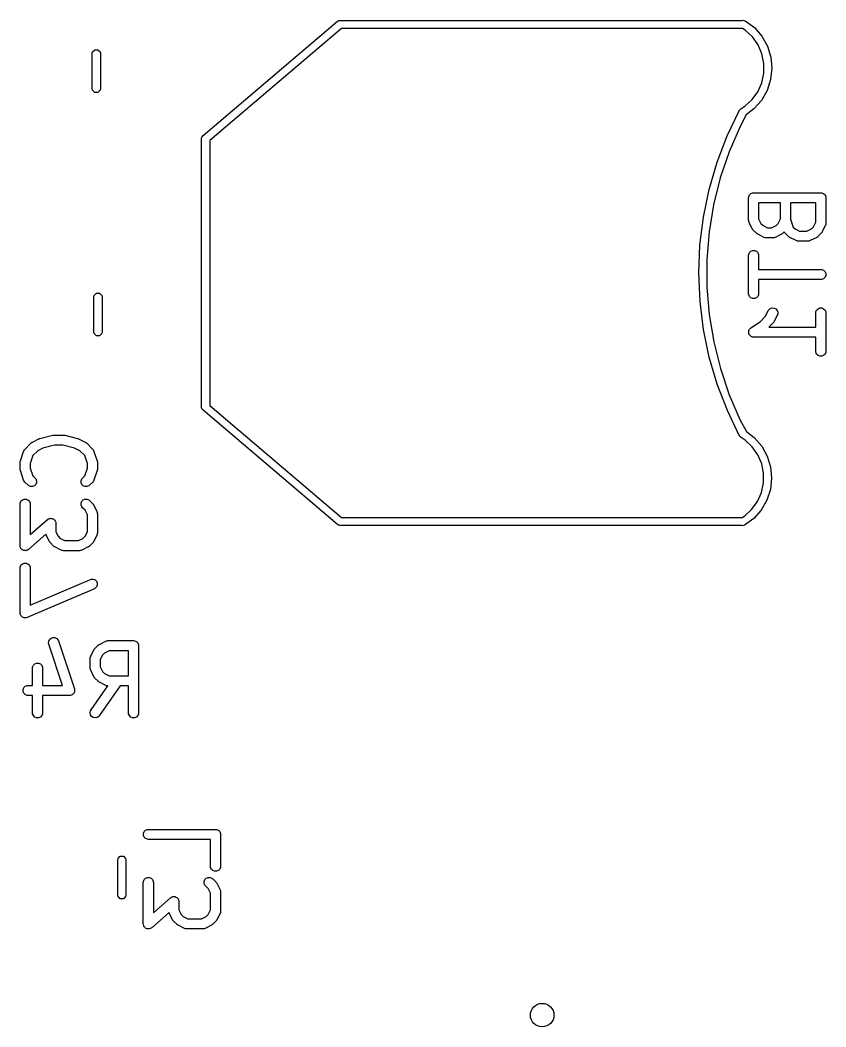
# Model space of a CAD drawing. Header units: inches. Extents: x -2.1 to 1.78, y 0.53 to 2.74.
# Drawn here: x 1.304 to 1.776, y 0.618 to 1.208 of the extents above; entities that cross this region are included whole.
import ezdxf

# ---------------------------------------------------------------- set-up
doc = ezdxf.new("R2010")
doc.units = ezdxf.units.IN
doc.header["$MEASUREMENT"] = 0
doc.layers.add('BLACK', color=250, linetype='CONTINUOUS')

msp = doc.modelspace()

# ---------------------------------------------------------------- linework, layer by layer
at = {"layer": 'BLACK', "linetype": 'CONTINUOUS'}
for p, q in [((1.4113, 1.14058), (1.49004, 1.20751)), ((1.49004, 1.20751), (1.49059, 1.20781)), ((1.49059, 1.20781), (1.49067, 1.20789)), ((1.49067, 1.20789), (1.49077, 1.20791)), ((1.49077, 1.20791), (1.49085, 1.20796)), ((1.49085, 1.20796), (1.49096, 1.20795)), ((1.49096, 1.20795), (1.49157, 1.20807)), ((1.49157, 1.20807), (1.72727, 1.20807)), ((1.72727, 1.20807), (1.72761, 1.20821)), ((1.72761, 1.20821), (1.72903, 1.20787)), ((1.72903, 1.20787), (1.73433, 1.20383)), ((1.73433, 1.20383), (1.73869, 1.19879)), ((1.49244, 1.20335), (1.4152, 1.13769)), ((1.72737, 1.20335), (1.49244, 1.20335)), ((1.729, 1.20234), (1.72737, 1.20335)), ((1.73318, 1.19842), (1.729, 1.20234)), ((1.73646, 1.19373), (1.73318, 1.19842)), ((1.73869, 1.19879), (1.74194, 1.19296)), ((1.73873, 1.18847), (1.73646, 1.19373)), ((1.74194, 1.19296), (1.74393, 1.1866)), ((1.34642, 1.18863), (1.3466, 1.18954)), ((1.34642, 1.16806), (1.34642, 1.18863)), ((1.3466, 1.18954), (1.34788, 1.19081)), ((1.34788, 1.19081), (1.34968, 1.19081)), ((1.34968, 1.19081), (1.35096, 1.18954)), ((1.35096, 1.18954), (1.35114, 1.18863)), ((1.35114, 1.18863), (1.35114, 1.16806)), ((1.73987, 1.18285), (1.73873, 1.18847)), ((1.74393, 1.1866), (1.74458, 1.17997)), ((1.73984, 1.17713), (1.73987, 1.18285)), ((1.73865, 1.17152), (1.73984, 1.17713)), ((1.74458, 1.17997), (1.74387, 1.17334)), ((1.73634, 1.16628), (1.73865, 1.17152)), ((1.74387, 1.17334), (1.74182, 1.167)), ((1.3466, 1.16716), (1.34642, 1.16806)), ((1.34788, 1.16588), (1.3466, 1.16716)), ((1.34968, 1.16588), (1.34788, 1.16588)), ((1.35096, 1.16716), (1.34968, 1.16588)), ((1.35114, 1.16806), (1.35096, 1.16716)), ((1.73301, 1.16162), (1.73634, 1.16628)), ((1.74182, 1.167), (1.73852, 1.1612)), ((1.72634, 1.15626), (1.7288, 1.15774)), ((1.7288, 1.15774), (1.73301, 1.16162)), ((1.73852, 1.1612), (1.73411, 1.15621)), ((1.71837, 1.14037), (1.72537, 1.15496)), ((1.72537, 1.15496), (1.72538, 1.15516)), ((1.72538, 1.15516), (1.72634, 1.15626)), ((1.72955, 1.15279), (1.72591, 1.14594)), ((1.73411, 1.15621), (1.72955, 1.15279)), ((1.72591, 1.14594), (1.71951, 1.13107)), ((1.41047, 1.13878), (1.41065, 1.13968)), ((1.41065, 1.13968), (1.41072, 1.13976)), ((1.41072, 1.13976), (1.41073, 1.13986)), ((1.41073, 1.13986), (1.4113, 1.14058)), ((1.71245, 1.12492), (1.71837, 1.14037)), ((1.41047, 0.9813), (1.41047, 1.13878)), ((1.4152, 1.13769), (1.4152, 0.98239)), ((1.71951, 1.13107), (1.71434, 1.11574)), ((1.70781, 1.10903), (1.71245, 1.12492)), ((1.71434, 1.11574), (1.71044, 1.10004)), ((1.70447, 1.09281), (1.70781, 1.10903)), ((1.73094, 1.1041), (1.73099, 1.10467)), ((1.73094, 1.09097), (1.73094, 1.1041)), ((1.73099, 1.10467), (1.73144, 1.10574)), ((1.73144, 1.10574), (1.73225, 1.10655)), ((1.73225, 1.10655), (1.73331, 1.10699)), ((1.73331, 1.10699), (1.73389, 1.10705)), ((1.73389, 1.10705), (1.77326, 1.10705)), ((1.77326, 1.10705), (1.77384, 1.10699)), ((1.77384, 1.10699), (1.7749, 1.10655)), ((1.7749, 1.10655), (1.77572, 1.10574)), ((1.77572, 1.10574), (1.77616, 1.10467)), ((1.77616, 1.10467), (1.77621, 1.1041)), ((1.77621, 1.1041), (1.77621, 1.0891)), ((1.71044, 1.10004), (1.70783, 1.08407)), ((1.74969, 1.10114), (1.73684, 1.10114)), ((1.73684, 1.10114), (1.73684, 1.09167)), ((1.74969, 1.09167), (1.74969, 1.10114)), ((1.77031, 1.10114), (1.75559, 1.10114)), ((1.75559, 1.10114), (1.75559, 1.09145)), ((1.77031, 1.0898), (1.77031, 1.10114)), ((1.70247, 1.07638), (1.70447, 1.09281)), ((1.73099, 1.0904), (1.73094, 1.09097)), ((1.73104, 1.0903), (1.73099, 1.0904)), ((1.73104, 1.09019), (1.73104, 1.0903)), ((1.73125, 1.08965), (1.73104, 1.09019)), ((1.73312, 1.0859), (1.73125, 1.08965)), ((1.73328, 1.08566), (1.73312, 1.0859)), ((1.73684, 1.09167), (1.73819, 1.08897)), ((1.73819, 1.08897), (1.73939, 1.08778)), ((1.73939, 1.08778), (1.74209, 1.08643)), ((1.74209, 1.08643), (1.74444, 1.08643)), ((1.74444, 1.08643), (1.74714, 1.08778)), ((1.74714, 1.08778), (1.74834, 1.08897)), ((1.74834, 1.08897), (1.74969, 1.09167)), ((1.75559, 1.09145), (1.75709, 1.08694)), ((1.75709, 1.08694), (1.75814, 1.0859)), ((1.75814, 1.0859), (1.76083, 1.08455)), ((1.76506, 1.08455), (1.76776, 1.0859)), ((1.76776, 1.0859), (1.76896, 1.0871)), ((1.76896, 1.0871), (1.77031, 1.0898)), ((1.7759, 1.08778), (1.77403, 1.08403)), ((1.77611, 1.08832), (1.7759, 1.08778)), ((1.77612, 1.08842), (1.77611, 1.08832)), ((1.77616, 1.08852), (1.77612, 1.08842)), ((1.77621, 1.0891), (1.77616, 1.08852)), ((1.70783, 1.08407), (1.70653, 1.06794)), ((1.73331, 1.08558), (1.73328, 1.08566)), ((1.73338, 1.0855), (1.73331, 1.08558)), ((1.73343, 1.08541), (1.73338, 1.0855)), ((1.73349, 1.08536), (1.73343, 1.08541)), ((1.73368, 1.08514), (1.73349, 1.08536)), ((1.73555, 1.08326), (1.73368, 1.08514)), ((1.73578, 1.08308), (1.73555, 1.08326)), ((1.73583, 1.08302), (1.73578, 1.08308)), ((1.73592, 1.08296), (1.73583, 1.08302)), ((1.736, 1.08289), (1.73592, 1.08296)), ((1.73607, 1.08286), (1.736, 1.08289)), ((1.73632, 1.08271), (1.73607, 1.08286)), ((1.74007, 1.08083), (1.73632, 1.08271)), ((1.74061, 1.08063), (1.74007, 1.08083)), ((1.74072, 1.08062), (1.74061, 1.08063)), ((1.74081, 1.08058), (1.74072, 1.08062)), ((1.74139, 1.08052), (1.74081, 1.08058)), ((1.74514, 1.08052), (1.74139, 1.08052)), ((1.74572, 1.08058), (1.74514, 1.08052)), ((1.74581, 1.08062), (1.74572, 1.08058)), ((1.74592, 1.08063), (1.74581, 1.08062)), ((1.74646, 1.08083), (1.74592, 1.08063)), ((1.75021, 1.08271), (1.74646, 1.08083)), ((1.75046, 1.08286), (1.75021, 1.08271)), ((1.75053, 1.08289), (1.75046, 1.08286)), ((1.75061, 1.08296), (1.75053, 1.08289)), ((1.7507, 1.08302), (1.75061, 1.08296)), ((1.75075, 1.08308), (1.7507, 1.08302)), ((1.75098, 1.08326), (1.75075, 1.08308)), ((1.75184, 1.08413), (1.75098, 1.08326)), ((1.75195, 1.08389), (1.75184, 1.08413)), ((1.75202, 1.08381), (1.75195, 1.08389)), ((1.75206, 1.08371), (1.75202, 1.08381)), ((1.75242, 1.08326), (1.75206, 1.08371)), ((1.7543, 1.08139), (1.75242, 1.08326)), ((1.75453, 1.0812), (1.7543, 1.08139)), ((1.75458, 1.08114), (1.75453, 1.0812)), ((1.75467, 1.08109), (1.75458, 1.08114)), ((1.75475, 1.08102), (1.75467, 1.08109)), ((1.75482, 1.08099), (1.75475, 1.08102)), ((1.75507, 1.08083), (1.75482, 1.08099)), ((1.75882, 1.07896), (1.75507, 1.08083)), ((1.76083, 1.08455), (1.76506, 1.08455)), ((1.77083, 1.08083), (1.76708, 1.07896)), ((1.77108, 1.08099), (1.77083, 1.08083)), ((1.77115, 1.08102), (1.77108, 1.08099)), ((1.77123, 1.08109), (1.77115, 1.08102)), ((1.77132, 1.08114), (1.77123, 1.08109)), ((1.77137, 1.0812), (1.77132, 1.08114)), ((1.7716, 1.08139), (1.77137, 1.0812)), ((1.77347, 1.08326), (1.7716, 1.08139)), ((1.77366, 1.08349), (1.77347, 1.08326)), ((1.77372, 1.08354), (1.77366, 1.08349)), ((1.77377, 1.08363), (1.77372, 1.08354)), ((1.77384, 1.08371), (1.77377, 1.08363)), ((1.77387, 1.08378), (1.77384, 1.08371)), ((1.77403, 1.08403), (1.77387, 1.08378)), ((1.70181, 1.05984), (1.70247, 1.07638)), ((1.75936, 1.07875), (1.75882, 1.07896)), ((1.75946, 1.07874), (1.75936, 1.07875)), ((1.75956, 1.0787), (1.75946, 1.07874)), ((1.76014, 1.07865), (1.75956, 1.0787)), ((1.76576, 1.07865), (1.76014, 1.07865)), ((1.76634, 1.0787), (1.76576, 1.07865)), ((1.76644, 1.07874), (1.76634, 1.0787)), ((1.76654, 1.07875), (1.76644, 1.07874)), ((1.76708, 1.07896), (1.76654, 1.07875)), ((1.73094, 1.07035), (1.73099, 1.07093)), ((1.73094, 1.04785), (1.73094, 1.07035)), ((1.73099, 1.07093), (1.73144, 1.07199)), ((1.73144, 1.07199), (1.73225, 1.07281)), ((1.73225, 1.07281), (1.73331, 1.07325)), ((1.73331, 1.07325), (1.73447, 1.07325)), ((1.73447, 1.07325), (1.73553, 1.07281)), ((1.73553, 1.07281), (1.73635, 1.07199)), ((1.73635, 1.07199), (1.73679, 1.07093)), ((1.73679, 1.07093), (1.73684, 1.07035)), ((1.73684, 1.07035), (1.73684, 1.06205)), ((1.70653, 1.06794), (1.70654, 1.05176)), ((1.7025, 1.04331), (1.70181, 1.05984)), ((1.73684, 1.06205), (1.77326, 1.06205)), ((1.77326, 1.06205), (1.77384, 1.062)), ((1.77384, 1.062), (1.7749, 1.06156)), ((1.7749, 1.05665), (1.77384, 1.05621)), ((1.7749, 1.06156), (1.77572, 1.06074)), ((1.77572, 1.05746), (1.7749, 1.05665)), ((1.77572, 1.06074), (1.77616, 1.05968)), ((1.77616, 1.05853), (1.77572, 1.05746)), ((1.77616, 1.05968), (1.77616, 1.05853)), ((1.70654, 1.05176), (1.70788, 1.03563)), ((1.77326, 1.05615), (1.73684, 1.05615)), ((1.73684, 1.05615), (1.73684, 1.04785)), ((1.77384, 1.05621), (1.77326, 1.05615)), ((1.3474, 1.04592), (1.34758, 1.04682)), ((1.3474, 1.02534), (1.3474, 1.04592)), ((1.34758, 1.04682), (1.34886, 1.0481)), ((1.34886, 1.0481), (1.35067, 1.0481)), ((1.35067, 1.0481), (1.35195, 1.04682)), ((1.35195, 1.04682), (1.35213, 1.04592)), ((1.35213, 1.04592), (1.35213, 1.02534)), ((1.73099, 1.04728), (1.73094, 1.04785)), ((1.73144, 1.04621), (1.73099, 1.04728)), ((1.73225, 1.0454), (1.73144, 1.04621)), ((1.73331, 1.04496), (1.73225, 1.0454)), ((1.73447, 1.04496), (1.73331, 1.04496)), ((1.73553, 1.0454), (1.73447, 1.04496)), ((1.73635, 1.04621), (1.73553, 1.0454)), ((1.73679, 1.04728), (1.73635, 1.04621)), ((1.73684, 1.04785), (1.73679, 1.04728)), ((1.70454, 1.02688), (1.7025, 1.04331)), ((1.74281, 1.03842), (1.74368, 1.03917)), ((1.74368, 1.03917), (1.74477, 1.03953)), ((1.74477, 1.03953), (1.74592, 1.03945)), ((1.74592, 1.03945), (1.74695, 1.03894)), ((1.74695, 1.03894), (1.7477, 1.03807)), ((1.77081, 1.03825), (1.77162, 1.03906)), ((1.77162, 1.03906), (1.77268, 1.0395)), ((1.77268, 1.0395), (1.77384, 1.0395)), ((1.77384, 1.0395), (1.7749, 1.03906)), ((1.7749, 1.03906), (1.77572, 1.03825)), ((1.70788, 1.03563), (1.71052, 1.01967)), ((1.73763, 1.0314), (1.74084, 1.0346)), ((1.74084, 1.0346), (1.7425, 1.03793)), ((1.7425, 1.03793), (1.74281, 1.03842)), ((1.74778, 1.03528), (1.74591, 1.03153)), ((1.7477, 1.03807), (1.74807, 1.03697)), ((1.74799, 1.03582), (1.74778, 1.03528)), ((1.74807, 1.03697), (1.74799, 1.03582)), ((1.77031, 1.0366), (1.77036, 1.03718)), ((1.77031, 1.02831), (1.77031, 1.0366)), ((1.77036, 1.03718), (1.77081, 1.03825)), ((1.77572, 1.03825), (1.77616, 1.03718)), ((1.77616, 1.03718), (1.77621, 1.0366)), ((1.77621, 1.0366), (1.77621, 1.01411)), ((1.7079, 1.01067), (1.70454, 1.02688)), ((1.73132, 1.02673), (1.73144, 1.027)), ((1.73144, 1.027), (1.73164, 1.0272)), ((1.73164, 1.0272), (1.7318, 1.02745)), ((1.7318, 1.02745), (1.73225, 1.02781)), ((1.73225, 1.02781), (1.73763, 1.0314)), ((1.73225, 1.02781), (1.73225, 1.02781)), ((1.73225, 1.02781), (1.73225, 1.02781)), ((1.73225, 1.02781), (1.73225, 1.02781)), ((1.74535, 1.03077), (1.74289, 1.02831)), ((1.74289, 1.02831), (1.77031, 1.02831)), ((1.74554, 1.03099), (1.74535, 1.03077)), ((1.7456, 1.03104), (1.74554, 1.03099)), ((1.74565, 1.03113), (1.7456, 1.03104)), ((1.74572, 1.03121), (1.74565, 1.03113)), ((1.74575, 1.03129), (1.74572, 1.03121)), ((1.74591, 1.03153), (1.74575, 1.03129)), ((1.34758, 1.02444), (1.3474, 1.02534)), ((1.34886, 1.02316), (1.34758, 1.02444)), ((1.35067, 1.02316), (1.34886, 1.02316)), ((1.35195, 1.02444), (1.35067, 1.02316)), ((1.35213, 1.02534), (1.35195, 1.02444)), ((1.73094, 1.02536), (1.73099, 1.02564)), ((1.73099, 1.02507), (1.73094, 1.02536)), ((1.73099, 1.02593), (1.73111, 1.0262)), ((1.73099, 1.02564), (1.73099, 1.02593)), ((1.73099, 1.02478), (1.73099, 1.02507)), ((1.73111, 1.02451), (1.73099, 1.02478)), ((1.73111, 1.0262), (1.73116, 1.02649)), ((1.73116, 1.02423), (1.73111, 1.02451)), ((1.73116, 1.02649), (1.73132, 1.02673)), ((1.73132, 1.02399), (1.73116, 1.02423)), ((1.73144, 1.02372), (1.73132, 1.02399)), ((1.73164, 1.02351), (1.73144, 1.02372)), ((1.7318, 1.02327), (1.73164, 1.02351)), ((1.73204, 1.02311), (1.7318, 1.02327)), ((1.73225, 1.0229), (1.73204, 1.02311)), ((1.73252, 1.02279), (1.73225, 1.0229)), ((1.73276, 1.02263), (1.73252, 1.02279)), ((1.73304, 1.02257), (1.73276, 1.02263)), ((1.73331, 1.02246), (1.73304, 1.02257)), ((1.73388, 1.0224), (1.73331, 1.02246)), ((1.73389, 1.0224), (1.73388, 1.0224)), ((1.77031, 1.0224), (1.73389, 1.0224)), ((1.73389, 1.0224), (1.73389, 1.0224)), ((1.73389, 1.0224), (1.73389, 1.0224)), ((1.77031, 1.01411), (1.77031, 1.0224)), ((1.71052, 1.01967), (1.71445, 1.00397)), ((1.71257, 0.9948), (1.7079, 1.01067)), ((1.77036, 1.01353), (1.77031, 1.01411)), ((1.77081, 1.01247), (1.77036, 1.01353)), ((1.77162, 1.01165), (1.77081, 1.01247)), ((1.77268, 1.01121), (1.77162, 1.01165)), ((1.77384, 1.01121), (1.77268, 1.01121)), ((1.7749, 1.01165), (1.77384, 1.01121)), ((1.77572, 1.01247), (1.7749, 1.01165)), ((1.77616, 1.01353), (1.77572, 1.01247)), ((1.77621, 1.01411), (1.77616, 1.01353)), ((1.71445, 1.00397), (1.71965, 0.98865)), ((1.71852, 0.97935), (1.71257, 0.9948)), ((1.71965, 0.98865), (1.72607, 0.9738)), ((1.41065, 0.9804), (1.41047, 0.9813)), ((1.41072, 0.98032), (1.41065, 0.9804)), ((1.41073, 0.98022), (1.41072, 0.98032)), ((1.4113, 0.9795), (1.41073, 0.98022)), ((1.4152, 0.98239), (1.49244, 0.91673)), ((1.49004, 0.91257), (1.4113, 0.9795)), ((1.72571, 0.96444), (1.71852, 0.97935)), ((1.72607, 0.9738), (1.72965, 0.96709)), ((1.31138, 0.96092), (1.31513, 0.96279)), ((1.31513, 0.96279), (1.31517, 0.96281)), ((1.31517, 0.96281), (1.31519, 0.96282)), ((1.31519, 0.96282), (1.31543, 0.96291)), ((1.31543, 0.96291), (1.31567, 0.963)), ((1.31567, 0.963), (1.31569, 0.963)), ((1.31569, 0.963), (1.31574, 0.96301)), ((1.31574, 0.96301), (1.32324, 0.96489)), ((1.32324, 0.96489), (1.32334, 0.9649)), ((1.32334, 0.9649), (1.32338, 0.96492)), ((1.32338, 0.96492), (1.32359, 0.96494)), ((1.32359, 0.96494), (1.32381, 0.96497)), ((1.32381, 0.96497), (1.32385, 0.96497)), ((1.32385, 0.96497), (1.32395, 0.96498)), ((1.32395, 0.96498), (1.32958, 0.96498)), ((1.32958, 0.96498), (1.32968, 0.96497)), ((1.32968, 0.96497), (1.32972, 0.96497)), ((1.32972, 0.96497), (1.32994, 0.96494)), ((1.32994, 0.96494), (1.33015, 0.96492)), ((1.33015, 0.96492), (1.33019, 0.9649)), ((1.33019, 0.9649), (1.33029, 0.96489)), ((1.33029, 0.96489), (1.33779, 0.96301)), ((1.33779, 0.96301), (1.33783, 0.963)), ((1.33783, 0.963), (1.33786, 0.963)), ((1.33786, 0.963), (1.3381, 0.96291)), ((1.3381, 0.96291), (1.33834, 0.96282)), ((1.33834, 0.96282), (1.33835, 0.96281)), ((1.33835, 0.96281), (1.3384, 0.96279)), ((1.3384, 0.96279), (1.34215, 0.96092)), ((1.72616, 0.96401), (1.72571, 0.96444)), ((1.72656, 0.96354), (1.72616, 0.96401)), ((1.72898, 0.96204), (1.72656, 0.96354)), ((1.73313, 0.95813), (1.72898, 0.96204)), ((1.72965, 0.96709), (1.7343, 0.96352)), ((1.7343, 0.96352), (1.73864, 0.95849)), ((1.30615, 0.95546), (1.30639, 0.95599)), ((1.30639, 0.95599), (1.30646, 0.95607)), ((1.30646, 0.95607), (1.3065, 0.95617)), ((1.3065, 0.95617), (1.30687, 0.95661)), ((1.30687, 0.95661), (1.31062, 0.96036)), ((1.31062, 0.96036), (1.31084, 0.96055)), ((1.31084, 0.96055), (1.31089, 0.96061)), ((1.31089, 0.96061), (1.31098, 0.96066)), ((1.31098, 0.96066), (1.31106, 0.96073)), ((1.31106, 0.96073), (1.31114, 0.96076)), ((1.31114, 0.96076), (1.31138, 0.96092)), ((1.31748, 0.95736), (1.31445, 0.95585)), ((1.32432, 0.95907), (1.31748, 0.95736)), ((1.32921, 0.95907), (1.32432, 0.95907)), ((1.33605, 0.95736), (1.32921, 0.95907)), ((1.33908, 0.95585), (1.33605, 0.95736)), ((1.34215, 0.96092), (1.34239, 0.96076)), ((1.34239, 0.96076), (1.34247, 0.96073)), ((1.34247, 0.96073), (1.34255, 0.96066)), ((1.34255, 0.96066), (1.34264, 0.96061)), ((1.34264, 0.96061), (1.34269, 0.96055)), ((1.34269, 0.96055), (1.34291, 0.96036)), ((1.34291, 0.96036), (1.34666, 0.95661)), ((1.34666, 0.95661), (1.34703, 0.95617)), ((1.34703, 0.95617), (1.34707, 0.95607)), ((1.34707, 0.95607), (1.34714, 0.95599)), ((1.34714, 0.95599), (1.34738, 0.95546)), ((1.73639, 0.95345), (1.73313, 0.95813)), ((1.73864, 0.95849), (1.74186, 0.95268)), ((1.30428, 0.94983), (1.30615, 0.95546)), ((1.31154, 0.95293), (1.31003, 0.94842)), ((1.31445, 0.95585), (1.31154, 0.95293)), ((1.34199, 0.95293), (1.33908, 0.95585)), ((1.3435, 0.94842), (1.34199, 0.95293)), ((1.34738, 0.95546), (1.34925, 0.94983)), ((1.73863, 0.9482), (1.73639, 0.95345)), ((1.74186, 0.95268), (1.74382, 0.94634)), ((1.30413, 0.9489), (1.30416, 0.94919)), ((1.30413, 0.94515), (1.30413, 0.9489)), ((1.30416, 0.94486), (1.30413, 0.94515)), ((1.30415, 0.94927), (1.30417, 0.94937)), ((1.30416, 0.94919), (1.30415, 0.94927)), ((1.30415, 0.94478), (1.30416, 0.94486)), ((1.30417, 0.94468), (1.30415, 0.94478)), ((1.30417, 0.94937), (1.30418, 0.94948)), ((1.30418, 0.94457), (1.30417, 0.94468)), ((1.30418, 0.94948), (1.30421, 0.94955)), ((1.30421, 0.9445), (1.30418, 0.94457)), ((1.30421, 0.94955), (1.30428, 0.94983)), ((1.30428, 0.94422), (1.30421, 0.9445)), ((1.30615, 0.93859), (1.30428, 0.94422)), ((1.31003, 0.94842), (1.31003, 0.94563)), ((1.31003, 0.94563), (1.31154, 0.94112)), ((1.34199, 0.94112), (1.3435, 0.94563)), ((1.3435, 0.94563), (1.3435, 0.94842)), ((1.34925, 0.94422), (1.34738, 0.93859)), ((1.34925, 0.94983), (1.34932, 0.94955)), ((1.34932, 0.9445), (1.34925, 0.94422)), ((1.34932, 0.94955), (1.34935, 0.94948)), ((1.34935, 0.94457), (1.34932, 0.9445)), ((1.34935, 0.94948), (1.34936, 0.94937)), ((1.34936, 0.94468), (1.34935, 0.94457)), ((1.34936, 0.94937), (1.34938, 0.94927)), ((1.34938, 0.94478), (1.34936, 0.94468)), ((1.34938, 0.94927), (1.34937, 0.94919)), ((1.34937, 0.94919), (1.3494, 0.9489)), ((1.3494, 0.94515), (1.34937, 0.94486)), ((1.34937, 0.94486), (1.34938, 0.94478)), ((1.3494, 0.9489), (1.3494, 0.94515)), ((1.73975, 0.94261), (1.73863, 0.9482)), ((1.74382, 0.94634), (1.74446, 0.93973)), ((1.30639, 0.93806), (1.30615, 0.93859)), ((1.31154, 0.94112), (1.31292, 0.93974)), ((1.31292, 0.93974), (1.31328, 0.93929)), ((1.31328, 0.93929), (1.31373, 0.93823)), ((1.3398, 0.93823), (1.34024, 0.93929)), ((1.34024, 0.93929), (1.34061, 0.93974)), ((1.34061, 0.93974), (1.34199, 0.94112)), ((1.34738, 0.93859), (1.34714, 0.93806)), ((1.73971, 0.93691), (1.73975, 0.94261)), ((1.74446, 0.93973), (1.74373, 0.93313)), ((1.30646, 0.93798), (1.30639, 0.93806)), ((1.3065, 0.93789), (1.30646, 0.93798)), ((1.30687, 0.93744), (1.3065, 0.93789)), ((1.30874, 0.93556), (1.30687, 0.93744)), ((1.30919, 0.9352), (1.30874, 0.93556)), ((1.31025, 0.93476), (1.30919, 0.9352)), ((1.31141, 0.93476), (1.31025, 0.93476)), ((1.31247, 0.9352), (1.31141, 0.93476)), ((1.31328, 0.93601), (1.31247, 0.9352)), ((1.31373, 0.93708), (1.31328, 0.93601)), ((1.31373, 0.93823), (1.31373, 0.93708)), ((1.3398, 0.93708), (1.3398, 0.93823)), ((1.34024, 0.93601), (1.3398, 0.93708)), ((1.34106, 0.9352), (1.34024, 0.93601)), ((1.34212, 0.93476), (1.34106, 0.9352)), ((1.34328, 0.93476), (1.34212, 0.93476)), ((1.34434, 0.9352), (1.34328, 0.93476)), ((1.34479, 0.93556), (1.34434, 0.9352)), ((1.34666, 0.93744), (1.34479, 0.93556)), ((1.34703, 0.93789), (1.34666, 0.93744)), ((1.34707, 0.93798), (1.34703, 0.93789)), ((1.34714, 0.93806), (1.34707, 0.93798)), ((1.73851, 0.93134), (1.73971, 0.93691)), ((1.74373, 0.93313), (1.74167, 0.92681)), ((1.30462, 0.92617), (1.30544, 0.92698)), ((1.30544, 0.92698), (1.3065, 0.92742)), ((1.3065, 0.92742), (1.30766, 0.92742)), ((1.30766, 0.92742), (1.30872, 0.92698)), ((1.30872, 0.92698), (1.30953, 0.92617)), ((1.34024, 0.92617), (1.34106, 0.92698)), ((1.34106, 0.92698), (1.34212, 0.92742)), ((1.34212, 0.92742), (1.34328, 0.92742)), ((1.34328, 0.92742), (1.34434, 0.92698)), ((1.34434, 0.92698), (1.34479, 0.92662)), ((1.34479, 0.92662), (1.34666, 0.92474)), ((1.73619, 0.92613), (1.73851, 0.93134)), ((1.74167, 0.92681), (1.73837, 0.92105)), ((1.30413, 0.92453), (1.30418, 0.9251)), ((1.30413, 0.90016), (1.30413, 0.92453)), ((1.30418, 0.9251), (1.30462, 0.92617)), ((1.30953, 0.92617), (1.30998, 0.9251)), ((1.30998, 0.9251), (1.31003, 0.92453)), ((1.31003, 0.92453), (1.31003, 0.90666)), ((1.3398, 0.9251), (1.34024, 0.92617)), ((1.3398, 0.92395), (1.3398, 0.9251)), ((1.34024, 0.92289), (1.3398, 0.92395)), ((1.34061, 0.92244), (1.34024, 0.92289)), ((1.34215, 0.9209), (1.34061, 0.92244)), ((1.3435, 0.91821), (1.34215, 0.9209)), ((1.34666, 0.92474), (1.34685, 0.92452)), ((1.34685, 0.92452), (1.34691, 0.92446)), ((1.34691, 0.92446), (1.34696, 0.92438)), ((1.34696, 0.92438), (1.34703, 0.92429)), ((1.34703, 0.92429), (1.34706, 0.92422)), ((1.34706, 0.92422), (1.34722, 0.92397)), ((1.34722, 0.92397), (1.34909, 0.92022)), ((1.72867, 0.91764), (1.73287, 0.9215)), ((1.73287, 0.9215), (1.73619, 0.92613)), ((1.73837, 0.92105), (1.73396, 0.91608)), ((1.31003, 0.90666), (1.32013, 0.9155)), ((1.32013, 0.9155), (1.32038, 0.91568)), ((1.32038, 0.91568), (1.32044, 0.91574)), ((1.32044, 0.91574), (1.32049, 0.91576)), ((1.32049, 0.91576), (1.3206, 0.91584)), ((1.3206, 0.91584), (1.32106, 0.91599)), ((1.32106, 0.91599), (1.3215, 0.91618)), ((1.3215, 0.91618), (1.3216, 0.91618)), ((1.3216, 0.91618), (1.3217, 0.91621)), ((1.3217, 0.91621), (1.32217, 0.91618)), ((1.32217, 0.91618), (1.32265, 0.91618)), ((1.32265, 0.91618), (1.32275, 0.91614)), ((1.32275, 0.91614), (1.32285, 0.91613)), ((1.32285, 0.91613), (1.32328, 0.91592)), ((1.32328, 0.91592), (1.32372, 0.91574)), ((1.32372, 0.91574), (1.32379, 0.91566)), ((1.32379, 0.91566), (1.32388, 0.91562)), ((1.32388, 0.91562), (1.32419, 0.91526)), ((1.32419, 0.91526), (1.32453, 0.91492)), ((1.32453, 0.91492), (1.32457, 0.91483)), ((1.32457, 0.91483), (1.32464, 0.91475)), ((1.32464, 0.91475), (1.32479, 0.9143)), ((1.3435, 0.90835), (1.3435, 0.91821)), ((1.34909, 0.92022), (1.3493, 0.91968)), ((1.3493, 0.91968), (1.3493, 0.91958)), ((1.3493, 0.91958), (1.34935, 0.91948)), ((1.34935, 0.91948), (1.3494, 0.9189)), ((1.3494, 0.9189), (1.3494, 0.90766)), ((1.49244, 0.91673), (1.72715, 0.91673)), ((1.72715, 0.91673), (1.72867, 0.91764)), ((1.73396, 0.91608), (1.72864, 0.91212)), ((1.32479, 0.9143), (1.32497, 0.91386)), ((1.32497, 0.91386), (1.32499, 0.91372)), ((1.32499, 0.91372), (1.32501, 0.91366)), ((1.32501, 0.91366), (1.325, 0.91358)), ((1.325, 0.91358), (1.32503, 0.91328)), ((1.32503, 0.91328), (1.32503, 0.90835)), ((1.49059, 0.91226), (1.49004, 0.91257)), ((1.49067, 0.91219), (1.49059, 0.91226)), ((1.49077, 0.91217), (1.49067, 0.91219)), ((1.49085, 0.91212), (1.49077, 0.91217)), ((1.49096, 0.91213), (1.49085, 0.91212)), ((1.49157, 0.91201), (1.49096, 0.91213)), ((1.72672, 0.91201), (1.49157, 0.91201)), ((1.72721, 0.9118), (1.72672, 0.91201)), ((1.72864, 0.91212), (1.72721, 0.9118)), ((1.31923, 0.90687), (1.30902, 0.89793)), ((1.31944, 0.90634), (1.31923, 0.90687)), ((1.32131, 0.90259), (1.31944, 0.90634)), ((1.32503, 0.90835), (1.32638, 0.90566)), ((1.32638, 0.90566), (1.32758, 0.90446)), ((1.32758, 0.90446), (1.33027, 0.90311)), ((1.33027, 0.90311), (1.33825, 0.90311)), ((1.33825, 0.90311), (1.34095, 0.90446)), ((1.34095, 0.90446), (1.34215, 0.90566)), ((1.34215, 0.90566), (1.3435, 0.90835)), ((1.34909, 0.90634), (1.34722, 0.90259)), ((1.3493, 0.90688), (1.34909, 0.90634)), ((1.34935, 0.90708), (1.3493, 0.90698)), ((1.3493, 0.90698), (1.3493, 0.90688)), ((1.3494, 0.90766), (1.34935, 0.90708)), ((1.30416, 0.89985), (1.30413, 0.90016)), ((1.30415, 0.89977), (1.30416, 0.89985)), ((1.30417, 0.89972), (1.30415, 0.89977)), ((1.30418, 0.89958), (1.30417, 0.89972)), ((1.30437, 0.89914), (1.30418, 0.89958)), ((1.30452, 0.89868), (1.30437, 0.89914)), ((1.30459, 0.89861), (1.30452, 0.89868)), ((1.30462, 0.89852), (1.30459, 0.89861)), ((1.30496, 0.89818), (1.30462, 0.89852)), ((1.30528, 0.89782), (1.30496, 0.89818)), ((1.30537, 0.89777), (1.30528, 0.89782)), ((1.30544, 0.8977), (1.30537, 0.89777)), ((1.30588, 0.89752), (1.30544, 0.8977)), ((1.30631, 0.89731), (1.30588, 0.89752)), ((1.30641, 0.8973), (1.30631, 0.89731)), ((1.3065, 0.89726), (1.30641, 0.8973)), ((1.30698, 0.89726), (1.3065, 0.89726)), ((1.30746, 0.89723), (1.30698, 0.89726)), ((1.30756, 0.89726), (1.30746, 0.89723)), ((1.30766, 0.89726), (1.30756, 0.89726)), ((1.3081, 0.89744), (1.30766, 0.89726)), ((1.30855, 0.8976), (1.3081, 0.89744)), ((1.30867, 0.89768), (1.30855, 0.8976)), ((1.30872, 0.8977), (1.30867, 0.89768)), ((1.30877, 0.89776), (1.30872, 0.8977)), ((1.30902, 0.89793), (1.30877, 0.89776)), ((1.32147, 0.90234), (1.32131, 0.90259)), ((1.3215, 0.90227), (1.32147, 0.90234)), ((1.32156, 0.90218), (1.3215, 0.90227)), ((1.32162, 0.9021), (1.32156, 0.90218)), ((1.32168, 0.90204), (1.32162, 0.9021)), ((1.32186, 0.90182), (1.32168, 0.90204)), ((1.32374, 0.89994), (1.32186, 0.90182)), ((1.32397, 0.89976), (1.32374, 0.89994)), ((1.32402, 0.8997), (1.32397, 0.89976)), ((1.32411, 0.89964), (1.32402, 0.8997)), ((1.32419, 0.89958), (1.32411, 0.89964)), ((1.32426, 0.89955), (1.32419, 0.89958)), ((1.32451, 0.89939), (1.32426, 0.89955)), ((1.32826, 0.89752), (1.32451, 0.89939)), ((1.3288, 0.89731), (1.32826, 0.89752)), ((1.3289, 0.8973), (1.3288, 0.89731)), ((1.329, 0.89726), (1.3289, 0.8973)), ((1.32958, 0.8972), (1.329, 0.89726)), ((1.33895, 0.8972), (1.32958, 0.8972)), ((1.33953, 0.89726), (1.33895, 0.8972)), ((1.33962, 0.8973), (1.33953, 0.89726)), ((1.33973, 0.89731), (1.33962, 0.8973)), ((1.34027, 0.89752), (1.33973, 0.89731)), ((1.34402, 0.89939), (1.34027, 0.89752)), ((1.34427, 0.89955), (1.34402, 0.89939)), ((1.34434, 0.89958), (1.34427, 0.89955)), ((1.34442, 0.89964), (1.34434, 0.89958)), ((1.34451, 0.8997), (1.34442, 0.89964)), ((1.34456, 0.89976), (1.34451, 0.8997)), ((1.34479, 0.89994), (1.34456, 0.89976)), ((1.34666, 0.90182), (1.34479, 0.89994)), ((1.34685, 0.90204), (1.34666, 0.90182)), ((1.34691, 0.9021), (1.34685, 0.90204)), ((1.34696, 0.90218), (1.34691, 0.9021)), ((1.34703, 0.90227), (1.34696, 0.90218)), ((1.34706, 0.90234), (1.34703, 0.90227)), ((1.34722, 0.90259), (1.34706, 0.90234)), ((1.30413, 0.88703), (1.30418, 0.88761)), ((1.30413, 0.86079), (1.30413, 0.88703)), ((1.30418, 0.88761), (1.30462, 0.88867)), ((1.30462, 0.88867), (1.30544, 0.88949)), ((1.30544, 0.88949), (1.3065, 0.88993)), ((1.3065, 0.88993), (1.30766, 0.88993)), ((1.30766, 0.88993), (1.30872, 0.88949)), ((1.30872, 0.88949), (1.30953, 0.88867)), ((1.30953, 0.88867), (1.30998, 0.88761)), ((1.30998, 0.88761), (1.31003, 0.88703)), ((1.31003, 0.88703), (1.31003, 0.86526)), ((1.31003, 0.86526), (1.34529, 0.88037)), ((1.34529, 0.88037), (1.34584, 0.88055)), ((1.34584, 0.88055), (1.34699, 0.88056)), ((1.34699, 0.88056), (1.34806, 0.88013)), ((1.34806, 0.88013), (1.34888, 0.87933)), ((1.34888, 0.87933), (1.34934, 0.87827)), ((1.34761, 0.87495), (1.30824, 0.85807)), ((1.34812, 0.87522), (1.34761, 0.87495)), ((1.34892, 0.87605), (1.34812, 0.87522)), ((1.34935, 0.87712), (1.34892, 0.87605)), ((1.34934, 0.87827), (1.34935, 0.87712)), ((1.30418, 0.86021), (1.30413, 0.86079)), ((1.30419, 0.86019), (1.30418, 0.86021)), ((1.30419, 0.86018), (1.30419, 0.86019)), ((1.30441, 0.85966), (1.30419, 0.86018)), ((1.30462, 0.85915), (1.30441, 0.85966)), ((1.30464, 0.85913), (1.30462, 0.85915)), ((1.30464, 0.85912), (1.30464, 0.85913)), ((1.30504, 0.85873), (1.30464, 0.85912)), ((1.30544, 0.85833), (1.30504, 0.85873)), ((1.30546, 0.85832), (1.30544, 0.85833)), ((1.30547, 0.85831), (1.30546, 0.85832)), ((1.30599, 0.8581), (1.30547, 0.85831)), ((1.3065, 0.85789), (1.30599, 0.8581)), ((1.30652, 0.85789), (1.3065, 0.85789)), ((1.30654, 0.85788), (1.30652, 0.85789)), ((1.3071, 0.85789), (1.30654, 0.85788)), ((1.30766, 0.85789), (1.3071, 0.85789)), ((1.30767, 0.8579), (1.30766, 0.85789)), ((1.30769, 0.8579), (1.30767, 0.8579)), ((1.30824, 0.85807), (1.30769, 0.8579)), ((1.3208, 0.84305), (1.32088, 0.8442)), ((1.32088, 0.8442), (1.3214, 0.84523)), ((1.3214, 0.84523), (1.32227, 0.84598)), ((1.32227, 0.84598), (1.32336, 0.84635)), ((1.32336, 0.84635), (1.32451, 0.84627)), ((1.32451, 0.84627), (1.32554, 0.84575)), ((1.32554, 0.84575), (1.3263, 0.84488)), ((1.3263, 0.84488), (1.32653, 0.84435)), ((1.32653, 0.84435), (1.33591, 0.81623)), ((1.35053, 0.84231), (1.35428, 0.84418)), ((1.35428, 0.84418), (1.35482, 0.84439)), ((1.35482, 0.84439), (1.35493, 0.8444)), ((1.35493, 0.8444), (1.35503, 0.84444)), ((1.35503, 0.84444), (1.3556, 0.8445)), ((1.3556, 0.8445), (1.3706, 0.8445)), ((1.3706, 0.8445), (1.37118, 0.84444)), ((1.37118, 0.84444), (1.37224, 0.844)), ((1.37224, 0.844), (1.37306, 0.84318)), ((1.32093, 0.84248), (1.3208, 0.84305)), ((1.32901, 0.81825), (1.32093, 0.84248)), ((1.34546, 0.83536), (1.34734, 0.83911)), ((1.34734, 0.83911), (1.34749, 0.83936)), ((1.34749, 0.83936), (1.34752, 0.83943)), ((1.34752, 0.83943), (1.34759, 0.83951)), ((1.34759, 0.83951), (1.34765, 0.8396)), ((1.34765, 0.8396), (1.34771, 0.83965)), ((1.34771, 0.83965), (1.34789, 0.83988)), ((1.34789, 0.83988), (1.34977, 0.84176)), ((1.34977, 0.84176), (1.34999, 0.84194)), ((1.34999, 0.84194), (1.35004, 0.842)), ((1.35004, 0.842), (1.35013, 0.84206)), ((1.35013, 0.84206), (1.35021, 0.84212)), ((1.35021, 0.84212), (1.35029, 0.84215)), ((1.35029, 0.84215), (1.35053, 0.84231)), ((1.3563, 0.83859), (1.3536, 0.83724)), ((1.36765, 0.83859), (1.3563, 0.83859)), ((1.36765, 0.82387), (1.36765, 0.83859)), ((1.37306, 0.84318), (1.3735, 0.84212)), ((1.3735, 0.84212), (1.37355, 0.84154)), ((1.37355, 0.84154), (1.37355, 0.80217)), ((1.34515, 0.83404), (1.34521, 0.83462)), ((1.34515, 0.82842), (1.34515, 0.83404)), ((1.34521, 0.83462), (1.34525, 0.83472)), ((1.34525, 0.83472), (1.34526, 0.83482)), ((1.34526, 0.83482), (1.34546, 0.83536)), ((1.35241, 0.83604), (1.35106, 0.83335)), ((1.35106, 0.83335), (1.35106, 0.82912)), ((1.3536, 0.83724), (1.35241, 0.83604)), ((1.31141, 0.82842), (1.31146, 0.829)), ((1.31141, 0.81825), (1.31141, 0.82842)), ((1.31146, 0.829), (1.3119, 0.83006)), ((1.3119, 0.83006), (1.31272, 0.83087)), ((1.31272, 0.83087), (1.31378, 0.83132)), ((1.31378, 0.83132), (1.31493, 0.83132)), ((1.31493, 0.83132), (1.316, 0.83087)), ((1.316, 0.83087), (1.31681, 0.83006)), ((1.31681, 0.83006), (1.31725, 0.829)), ((1.31725, 0.829), (1.31731, 0.82842)), ((1.31731, 0.82842), (1.31731, 0.81825)), ((1.34521, 0.82784), (1.34515, 0.82842)), ((1.34525, 0.82775), (1.34521, 0.82784)), ((1.34526, 0.82764), (1.34525, 0.82775)), ((1.34546, 0.8271), (1.34526, 0.82764)), ((1.34734, 0.82335), (1.34546, 0.8271)), ((1.35106, 0.82912), (1.35241, 0.82642)), ((1.35241, 0.82642), (1.3536, 0.82522)), ((1.34749, 0.8231), (1.34734, 0.82335)), ((1.34752, 0.82303), (1.34749, 0.8231)), ((1.34759, 0.82295), (1.34752, 0.82303)), ((1.34765, 0.82286), (1.34759, 0.82295)), ((1.34771, 0.82281), (1.34765, 0.82286)), ((1.34789, 0.82258), (1.34771, 0.82281)), ((1.34977, 0.82071), (1.34789, 0.82258)), ((1.34999, 0.82052), (1.34977, 0.82071)), ((1.35004, 0.82046), (1.34999, 0.82052)), ((1.35013, 0.82041), (1.35004, 0.82046)), ((1.35021, 0.82034), (1.35013, 0.82041)), ((1.35029, 0.82031), (1.35021, 0.82034)), ((1.35053, 0.82015), (1.35029, 0.82031)), ((1.3536, 0.82522), (1.3563, 0.82387)), ((1.3563, 0.82387), (1.36765, 0.82387)), ((1.30584, 0.81587), (1.30628, 0.81694)), ((1.30584, 0.81472), (1.30584, 0.81587)), ((1.30628, 0.81366), (1.30584, 0.81472)), ((1.30628, 0.81694), (1.30709, 0.81775)), ((1.30709, 0.81775), (1.30816, 0.81819)), ((1.30816, 0.81819), (1.30873, 0.81825)), ((1.30873, 0.81825), (1.31141, 0.81825)), ((1.31731, 0.81825), (1.32901, 0.81825)), ((1.33595, 0.81452), (1.33574, 0.81409)), ((1.33591, 0.81623), (1.33597, 0.81594)), ((1.33596, 0.81462), (1.33595, 0.81452)), ((1.336, 0.81472), (1.33596, 0.81462)), ((1.33597, 0.81594), (1.336, 0.81587)), ((1.336, 0.81587), (1.336, 0.81581)), ((1.336, 0.81581), (1.33604, 0.81567)), ((1.33604, 0.81567), (1.336, 0.81519)), ((1.336, 0.81519), (1.336, 0.81472)), ((1.34569, 0.80387), (1.35556, 0.81797)), ((1.36277, 0.81797), (1.35052, 0.80048)), ((1.35428, 0.81828), (1.35053, 0.82015)), ((1.35482, 0.81807), (1.35428, 0.81828)), ((1.35493, 0.81806), (1.35482, 0.81807)), ((1.35503, 0.81802), (1.35493, 0.81806)), ((1.35556, 0.81797), (1.35503, 0.81802)), ((1.36765, 0.81797), (1.36277, 0.81797)), ((1.36765, 0.80217), (1.36765, 0.81797)), ((1.30709, 0.81284), (1.30628, 0.81366)), ((1.30816, 0.8124), (1.30709, 0.81284)), ((1.30873, 0.81234), (1.30816, 0.8124)), ((1.31141, 0.81234), (1.30873, 0.81234)), ((1.31141, 0.80217), (1.31141, 0.81234)), ((1.33311, 0.81234), (1.31731, 0.81234)), ((1.31731, 0.81234), (1.31731, 0.80217)), ((1.3334, 0.81237), (1.33311, 0.81234)), ((1.33348, 0.81237), (1.3334, 0.81237)), ((1.33353, 0.81239), (1.33348, 0.81237)), ((1.33368, 0.8124), (1.33353, 0.81239)), ((1.33412, 0.81258), (1.33368, 0.8124)), ((1.33457, 0.81273), (1.33412, 0.81258)), ((1.33465, 0.8128), (1.33457, 0.81273)), ((1.33475, 0.81284), (1.33465, 0.8128)), ((1.33508, 0.81318), (1.33475, 0.81284)), ((1.33544, 0.81349), (1.33508, 0.81318)), ((1.33549, 0.81358), (1.33544, 0.81349)), ((1.33556, 0.81366), (1.33549, 0.81358)), ((1.33574, 0.81409), (1.33556, 0.81366)), ((1.34515, 0.80224), (1.3454, 0.80336)), ((1.3454, 0.80336), (1.34569, 0.80387)), ((1.31146, 0.8016), (1.31141, 0.80217)), ((1.3119, 0.80053), (1.31146, 0.8016)), ((1.31272, 0.79972), (1.3119, 0.80053)), ((1.31378, 0.79928), (1.31272, 0.79972)), ((1.31493, 0.79928), (1.31378, 0.79928)), ((1.316, 0.79972), (1.31493, 0.79928)), ((1.31681, 0.80053), (1.316, 0.79972)), ((1.31725, 0.8016), (1.31681, 0.80053)), ((1.31731, 0.80217), (1.31725, 0.8016)), ((1.34535, 0.8011), (1.34515, 0.80224)), ((1.34597, 0.80013), (1.34535, 0.8011)), ((1.34692, 0.79947), (1.34597, 0.80013)), ((1.34804, 0.79922), (1.34692, 0.79947)), ((1.34918, 0.79942), (1.34804, 0.79922)), ((1.35015, 0.80004), (1.34918, 0.79942)), ((1.35052, 0.80048), (1.35015, 0.80004)), ((1.36771, 0.8016), (1.36765, 0.80217)), ((1.36815, 0.80053), (1.36771, 0.8016)), ((1.36896, 0.79972), (1.36815, 0.80053)), ((1.37003, 0.79928), (1.36896, 0.79972)), ((1.37118, 0.79928), (1.37003, 0.79928)), ((1.37224, 0.79972), (1.37118, 0.79928)), ((1.37306, 0.80053), (1.37224, 0.79972)), ((1.3735, 0.8016), (1.37306, 0.80053)), ((1.37355, 0.80217), (1.3735, 0.8016)), ((1.37635, 0.73152), (1.37679, 0.73258)), ((1.37679, 0.73258), (1.3776, 0.73339)), ((1.3776, 0.73339), (1.37867, 0.73384)), ((1.37867, 0.73384), (1.37924, 0.73389)), ((1.37924, 0.73389), (1.41861, 0.73389)), ((1.41861, 0.73389), (1.41919, 0.73384)), ((1.41919, 0.73384), (1.42026, 0.73339)), ((1.42026, 0.73339), (1.42107, 0.73258)), ((1.42107, 0.73258), (1.42151, 0.73152)), ((1.37635, 0.73036), (1.37635, 0.73152)), ((1.37679, 0.7293), (1.37635, 0.73036)), ((1.3776, 0.72848), (1.37679, 0.7293)), ((1.37867, 0.72804), (1.3776, 0.72848)), ((1.37924, 0.72799), (1.37867, 0.72804)), ((1.41566, 0.72799), (1.37924, 0.72799)), ((1.41566, 0.71219), (1.41566, 0.72799)), ((1.42151, 0.73152), (1.42157, 0.73094)), ((1.42157, 0.73094), (1.42157, 0.71219)), ((1.36134, 0.71592), (1.36152, 0.71682)), ((1.36134, 0.69534), (1.36134, 0.71592)), ((1.36152, 0.71682), (1.3628, 0.7181)), ((1.3628, 0.7181), (1.3646, 0.7181)), ((1.3646, 0.7181), (1.36588, 0.71682)), ((1.36588, 0.71682), (1.36606, 0.71592)), ((1.36606, 0.71592), (1.36606, 0.69534)), ((1.41572, 0.71162), (1.41566, 0.71219)), ((1.41616, 0.71055), (1.41572, 0.71162)), ((1.41697, 0.70974), (1.41616, 0.71055)), ((1.41804, 0.7093), (1.41697, 0.70974)), ((1.41919, 0.7093), (1.41804, 0.7093)), ((1.42026, 0.70974), (1.41919, 0.7093)), ((1.42107, 0.71055), (1.42026, 0.70974)), ((1.42151, 0.71162), (1.42107, 0.71055)), ((1.42157, 0.71219), (1.42151, 0.71162)), ((1.37629, 0.70282), (1.37635, 0.70339)), ((1.37629, 0.67845), (1.37629, 0.70282)), ((1.37635, 0.70339), (1.37679, 0.70446)), ((1.37679, 0.70446), (1.3776, 0.70527)), ((1.3776, 0.70527), (1.37867, 0.70571)), ((1.37867, 0.70571), (1.37982, 0.70571)), ((1.37982, 0.70571), (1.38089, 0.70527)), ((1.38089, 0.70527), (1.3817, 0.70446)), ((1.3817, 0.70446), (1.38214, 0.70339)), ((1.38214, 0.70339), (1.3822, 0.70282)), ((1.3822, 0.70282), (1.3822, 0.68495)), ((1.41197, 0.70339), (1.41241, 0.70446)), ((1.41197, 0.70224), (1.41197, 0.70339)), ((1.41241, 0.70118), (1.41197, 0.70224)), ((1.41241, 0.70446), (1.41322, 0.70527)), ((1.41322, 0.70527), (1.41429, 0.70571)), ((1.41429, 0.70571), (1.41544, 0.70571)), ((1.41544, 0.70571), (1.41651, 0.70527)), ((1.41651, 0.70527), (1.41695, 0.70491)), ((1.41695, 0.70491), (1.41883, 0.70303)), ((1.41883, 0.70303), (1.41901, 0.7028)), ((1.41901, 0.7028), (1.41907, 0.70275)), ((1.41907, 0.70275), (1.41913, 0.70266)), ((1.41913, 0.70266), (1.4192, 0.70258)), ((1.4192, 0.70258), (1.41923, 0.70251)), ((1.41923, 0.70251), (1.41938, 0.70226)), ((1.41938, 0.70226), (1.42126, 0.69851)), ((1.41278, 0.70073), (1.41241, 0.70118)), ((1.41431, 0.69919), (1.41278, 0.70073)), ((1.41566, 0.6965), (1.41431, 0.69919)), ((1.41566, 0.68664), (1.41566, 0.6965)), ((1.42126, 0.69851), (1.42146, 0.69797)), ((1.42146, 0.69797), (1.42147, 0.69787)), ((1.42147, 0.69787), (1.42151, 0.69777)), ((1.42151, 0.69777), (1.42157, 0.69719)), ((1.42157, 0.69719), (1.42157, 0.68594)), ((1.36152, 0.69444), (1.36134, 0.69534)), ((1.3628, 0.69316), (1.36152, 0.69444)), ((1.3646, 0.69316), (1.3628, 0.69316)), ((1.36588, 0.69444), (1.3646, 0.69316)), ((1.36606, 0.69534), (1.36588, 0.69444)), ((1.3822, 0.68495), (1.3923, 0.69379)), ((1.3923, 0.69379), (1.39255, 0.69397)), ((1.39255, 0.69397), (1.3926, 0.69402)), ((1.3926, 0.69402), (1.39265, 0.69405)), ((1.39265, 0.69405), (1.39277, 0.69413)), ((1.39277, 0.69413), (1.39322, 0.69428)), ((1.39322, 0.69428), (1.39367, 0.69447)), ((1.39367, 0.69447), (1.39377, 0.69447)), ((1.39377, 0.69447), (1.39386, 0.6945)), ((1.39386, 0.6945), (1.39434, 0.69447)), ((1.39434, 0.69447), (1.39482, 0.69447)), ((1.39482, 0.69447), (1.39491, 0.69443)), ((1.39491, 0.69443), (1.39501, 0.69442)), ((1.39501, 0.69442), (1.39544, 0.69421)), ((1.39544, 0.69421), (1.39588, 0.69402)), ((1.39588, 0.69402), (1.39595, 0.69395)), ((1.39595, 0.69395), (1.39604, 0.69391)), ((1.39604, 0.69391), (1.39636, 0.69355)), ((1.39636, 0.69355), (1.3967, 0.69321)), ((1.3967, 0.69321), (1.39674, 0.69312)), ((1.39674, 0.69312), (1.3968, 0.69304)), ((1.3968, 0.69304), (1.39696, 0.69259)), ((1.39696, 0.69259), (1.39714, 0.69215)), ((1.39714, 0.69215), (1.39715, 0.692)), ((1.39715, 0.692), (1.39717, 0.69195)), ((1.39717, 0.69195), (1.39717, 0.69187)), ((1.39717, 0.69187), (1.3972, 0.69157)), ((1.3972, 0.69157), (1.3972, 0.68664)), ((1.3914, 0.68516), (1.38119, 0.67622)), ((1.3916, 0.68462), (1.3914, 0.68516)), ((1.39348, 0.68087), (1.3916, 0.68462)), ((1.3972, 0.68664), (1.39854, 0.68394)), ((1.41431, 0.68394), (1.41566, 0.68664)), ((1.42126, 0.68462), (1.41938, 0.68087)), ((1.42146, 0.68516), (1.42126, 0.68462)), ((1.42147, 0.68527), (1.42146, 0.68516)), ((1.42151, 0.68537), (1.42147, 0.68527)), ((1.42157, 0.68594), (1.42151, 0.68537)), ((1.39363, 0.68063), (1.39348, 0.68087)), ((1.39366, 0.68055), (1.39363, 0.68063)), ((1.39373, 0.68047), (1.39366, 0.68055)), ((1.39379, 0.68038), (1.39373, 0.68047)), ((1.39384, 0.68033), (1.39379, 0.68038)), ((1.39403, 0.68011), (1.39384, 0.68033)), ((1.3959, 0.67823), (1.39403, 0.68011)), ((1.39854, 0.68394), (1.39974, 0.68275)), ((1.39974, 0.68275), (1.40244, 0.6814)), ((1.40244, 0.6814), (1.41042, 0.6814)), ((1.41042, 0.6814), (1.41312, 0.68275)), ((1.41312, 0.68275), (1.41431, 0.68394)), ((1.41883, 0.68011), (1.41695, 0.67823)), ((1.41901, 0.68033), (1.41883, 0.68011)), ((1.41907, 0.68038), (1.41901, 0.68033)), ((1.41913, 0.68047), (1.41907, 0.68038)), ((1.4192, 0.68055), (1.41913, 0.68047)), ((1.41923, 0.68063), (1.4192, 0.68055)), ((1.41938, 0.68087), (1.41923, 0.68063)), ((1.37632, 0.67814), (1.37629, 0.67845)), ((1.37632, 0.67806), (1.37632, 0.67814)), ((1.37633, 0.67801), (1.37632, 0.67806)), ((1.37635, 0.67787), (1.37633, 0.67801)), ((1.37653, 0.67743), (1.37635, 0.67787)), ((1.37669, 0.67697), (1.37653, 0.67743)), ((1.37675, 0.6769), (1.37669, 0.67697)), ((1.37679, 0.67681), (1.37675, 0.6769)), ((1.37713, 0.67647), (1.37679, 0.67681)), ((1.37744, 0.67611), (1.37713, 0.67647)), ((1.37753, 0.67606), (1.37744, 0.67611)), ((1.3776, 0.67599), (1.37753, 0.67606)), ((1.37805, 0.67581), (1.3776, 0.67599)), ((1.37848, 0.67559), (1.37805, 0.67581)), ((1.37858, 0.67559), (1.37848, 0.67559)), ((1.37867, 0.67555), (1.37858, 0.67559)), ((1.37915, 0.67555), (1.37867, 0.67555)), ((1.37963, 0.67552), (1.37915, 0.67555)), ((1.37972, 0.67555), (1.37963, 0.67552)), ((1.37982, 0.67555), (1.37972, 0.67555)), ((1.38026, 0.67573), (1.37982, 0.67555)), ((1.38072, 0.67589), (1.38026, 0.67573)), ((1.38083, 0.67597), (1.38072, 0.67589)), ((1.38089, 0.67599), (1.38083, 0.67597)), ((1.38094, 0.67605), (1.38089, 0.67599)), ((1.38119, 0.67622), (1.38094, 0.67605)), ((1.39613, 0.67805), (1.3959, 0.67823)), ((1.39618, 0.67799), (1.39613, 0.67805)), ((1.39627, 0.67793), (1.39618, 0.67799)), ((1.39635, 0.67787), (1.39627, 0.67793)), ((1.39642, 0.67784), (1.39635, 0.67787)), ((1.39667, 0.67768), (1.39642, 0.67784)), ((1.40042, 0.6758), (1.39667, 0.67768)), ((1.40096, 0.6756), (1.40042, 0.6758)), ((1.40107, 0.67559), (1.40096, 0.6756)), ((1.40117, 0.67555), (1.40107, 0.67559)), ((1.40174, 0.67549), (1.40117, 0.67555)), ((1.41112, 0.67549), (1.40174, 0.67549)), ((1.41169, 0.67555), (1.41112, 0.67549)), ((1.41179, 0.67559), (1.41169, 0.67555)), ((1.4119, 0.6756), (1.41179, 0.67559)), ((1.41244, 0.6758), (1.4119, 0.6756)), ((1.41619, 0.67768), (1.41244, 0.6758)), ((1.41643, 0.67784), (1.41619, 0.67768)), ((1.41651, 0.67787), (1.41643, 0.67784)), ((1.41659, 0.67793), (1.41651, 0.67787)), ((1.41668, 0.67799), (1.41659, 0.67793)), ((1.41673, 0.67805), (1.41668, 0.67799)), ((1.41695, 0.67823), (1.41673, 0.67805))]:
    msp.add_line(p, q, dxfattribs=at)
at = {"layer": 'BLACK'}
msp.add_circle((1.61, 0.625), 0.00689, dxfattribs=at)
msp.add_circle((1.61, 0.625), 0.00689, dxfattribs=at)

doc.saveas('drawing.dxf')
